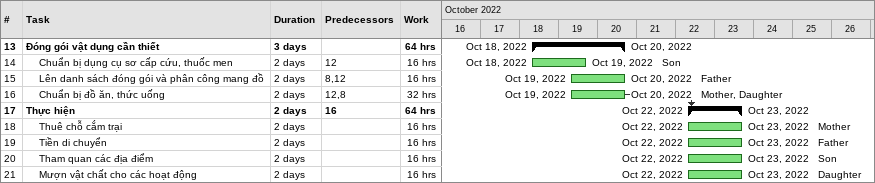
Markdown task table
| ID | Level | Task | Duration | Start | Finish | Predecessors | Resources | Work (h) |
|---|---|---|---|---|---|---|---|---|
| 13 | 1 | **Đóng gói vật dụng cần thiết** | 3d | 2022-10-18 | 2022-10-20 |  |  | 64 |
| 14 | 2 | Chuẩn bị dụng cụ sơ cấp cứu, thuốc men | 2d | 2022-10-18 | 2022-10-19 | 12 | Son | 16 |
| 15 | 2 | Lên danh sách đóng gói và phân công mang đồ | 2d | 2022-10-19 | 2022-10-20 | 8, 12 | Father | 16 |
| 16 | 2 | Chuẩn bị đồ ăn, thức uống | 2d | 2022-10-19 | 2022-10-20 | 12, 8 | Mother, Daughter | 32 |
| 17 | 1 | **Thực hiện** | 2d | 2022-10-22 | 2022-10-23 | 16 |  | 64 |
| 18 | 2 | Thuê chỗ cắm trại | 2d | 2022-10-22 | 2022-10-23 |  | Mother | 16 |
| 19 | 2 | Tiền di chuyển | 2d | 2022-10-22 | 2022-10-23 |  | Father | 16 |
| 20 | 2 | Tham quan các địa điểm | 2d | 2022-10-22 | 2022-10-23 |  | Son | 16 |
| 21 | 2 | Mượn vật chất cho các hoạt động | 2d | 2022-10-22 | 2022-10-23 |  | Daughter | 16 |
